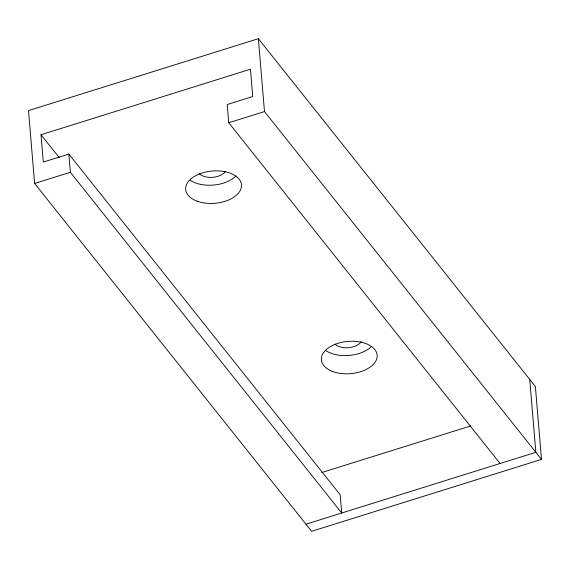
<?xml version="1.0" encoding="UTF-8"?>
<svg xmlns="http://www.w3.org/2000/svg" width="570" height="570" viewBox="0 0 570 570"><rect width="100%" height="100%" fill="white"/><g stroke="black" fill="none" stroke-linecap="round" stroke-linejoin="round"><path stroke-width="0.85" d="M258.374 38.696L28.5 110.601L34.62 183.469L311.626 531.304L541.5 459.399L535.38 386.531L258.374 38.696L264.487 111.563L541.5 459.399M68.849 154.064L70.374 172.283L341.736 513.014L340.204 494.803L68.849 154.064L43.306 162.051L41.012 134.734L250.451 69.219L252.745 96.544L227.202 104.531L228.734 122.742L500.089 463.481M34.62 183.469L70.374 172.283M228.734 122.742L264.487 111.563M321.694 472.551L470.934 425.868M305.976 524.201L535.85 452.295L529.73 379.435M41.012 134.734L59.287 157.676M361.266 341.594A14.556 8.415 -4.8 0 1 348.697 347.671A14.556 8.415 -4.8 0 1 334.996 344.095M225.592 171.228A14.556 8.415 -4.8 0 1 213.023 177.299A14.556 8.415 -4.8 0 1 199.322 173.722M371.626 346.361A27.994 16.181 -4.8 0 1 325.976 350.707M235.944 175.995A27.994 16.181 -4.8 0 1 190.294 180.334M332.78 371.547A27.994 16.181 -4.8 0 0 377.019 357.704A27.994 16.181 -4.8 0 0 337.939 343.332A27.994 16.181 -4.8 0 0 332.78 371.547M197.106 201.174A27.994 16.181 -4.8 0 0 241.345 187.338A27.994 16.181 -4.8 0 0 202.264 172.959A27.994 16.181 -4.8 0 0 197.106 201.174"/></g></svg>
